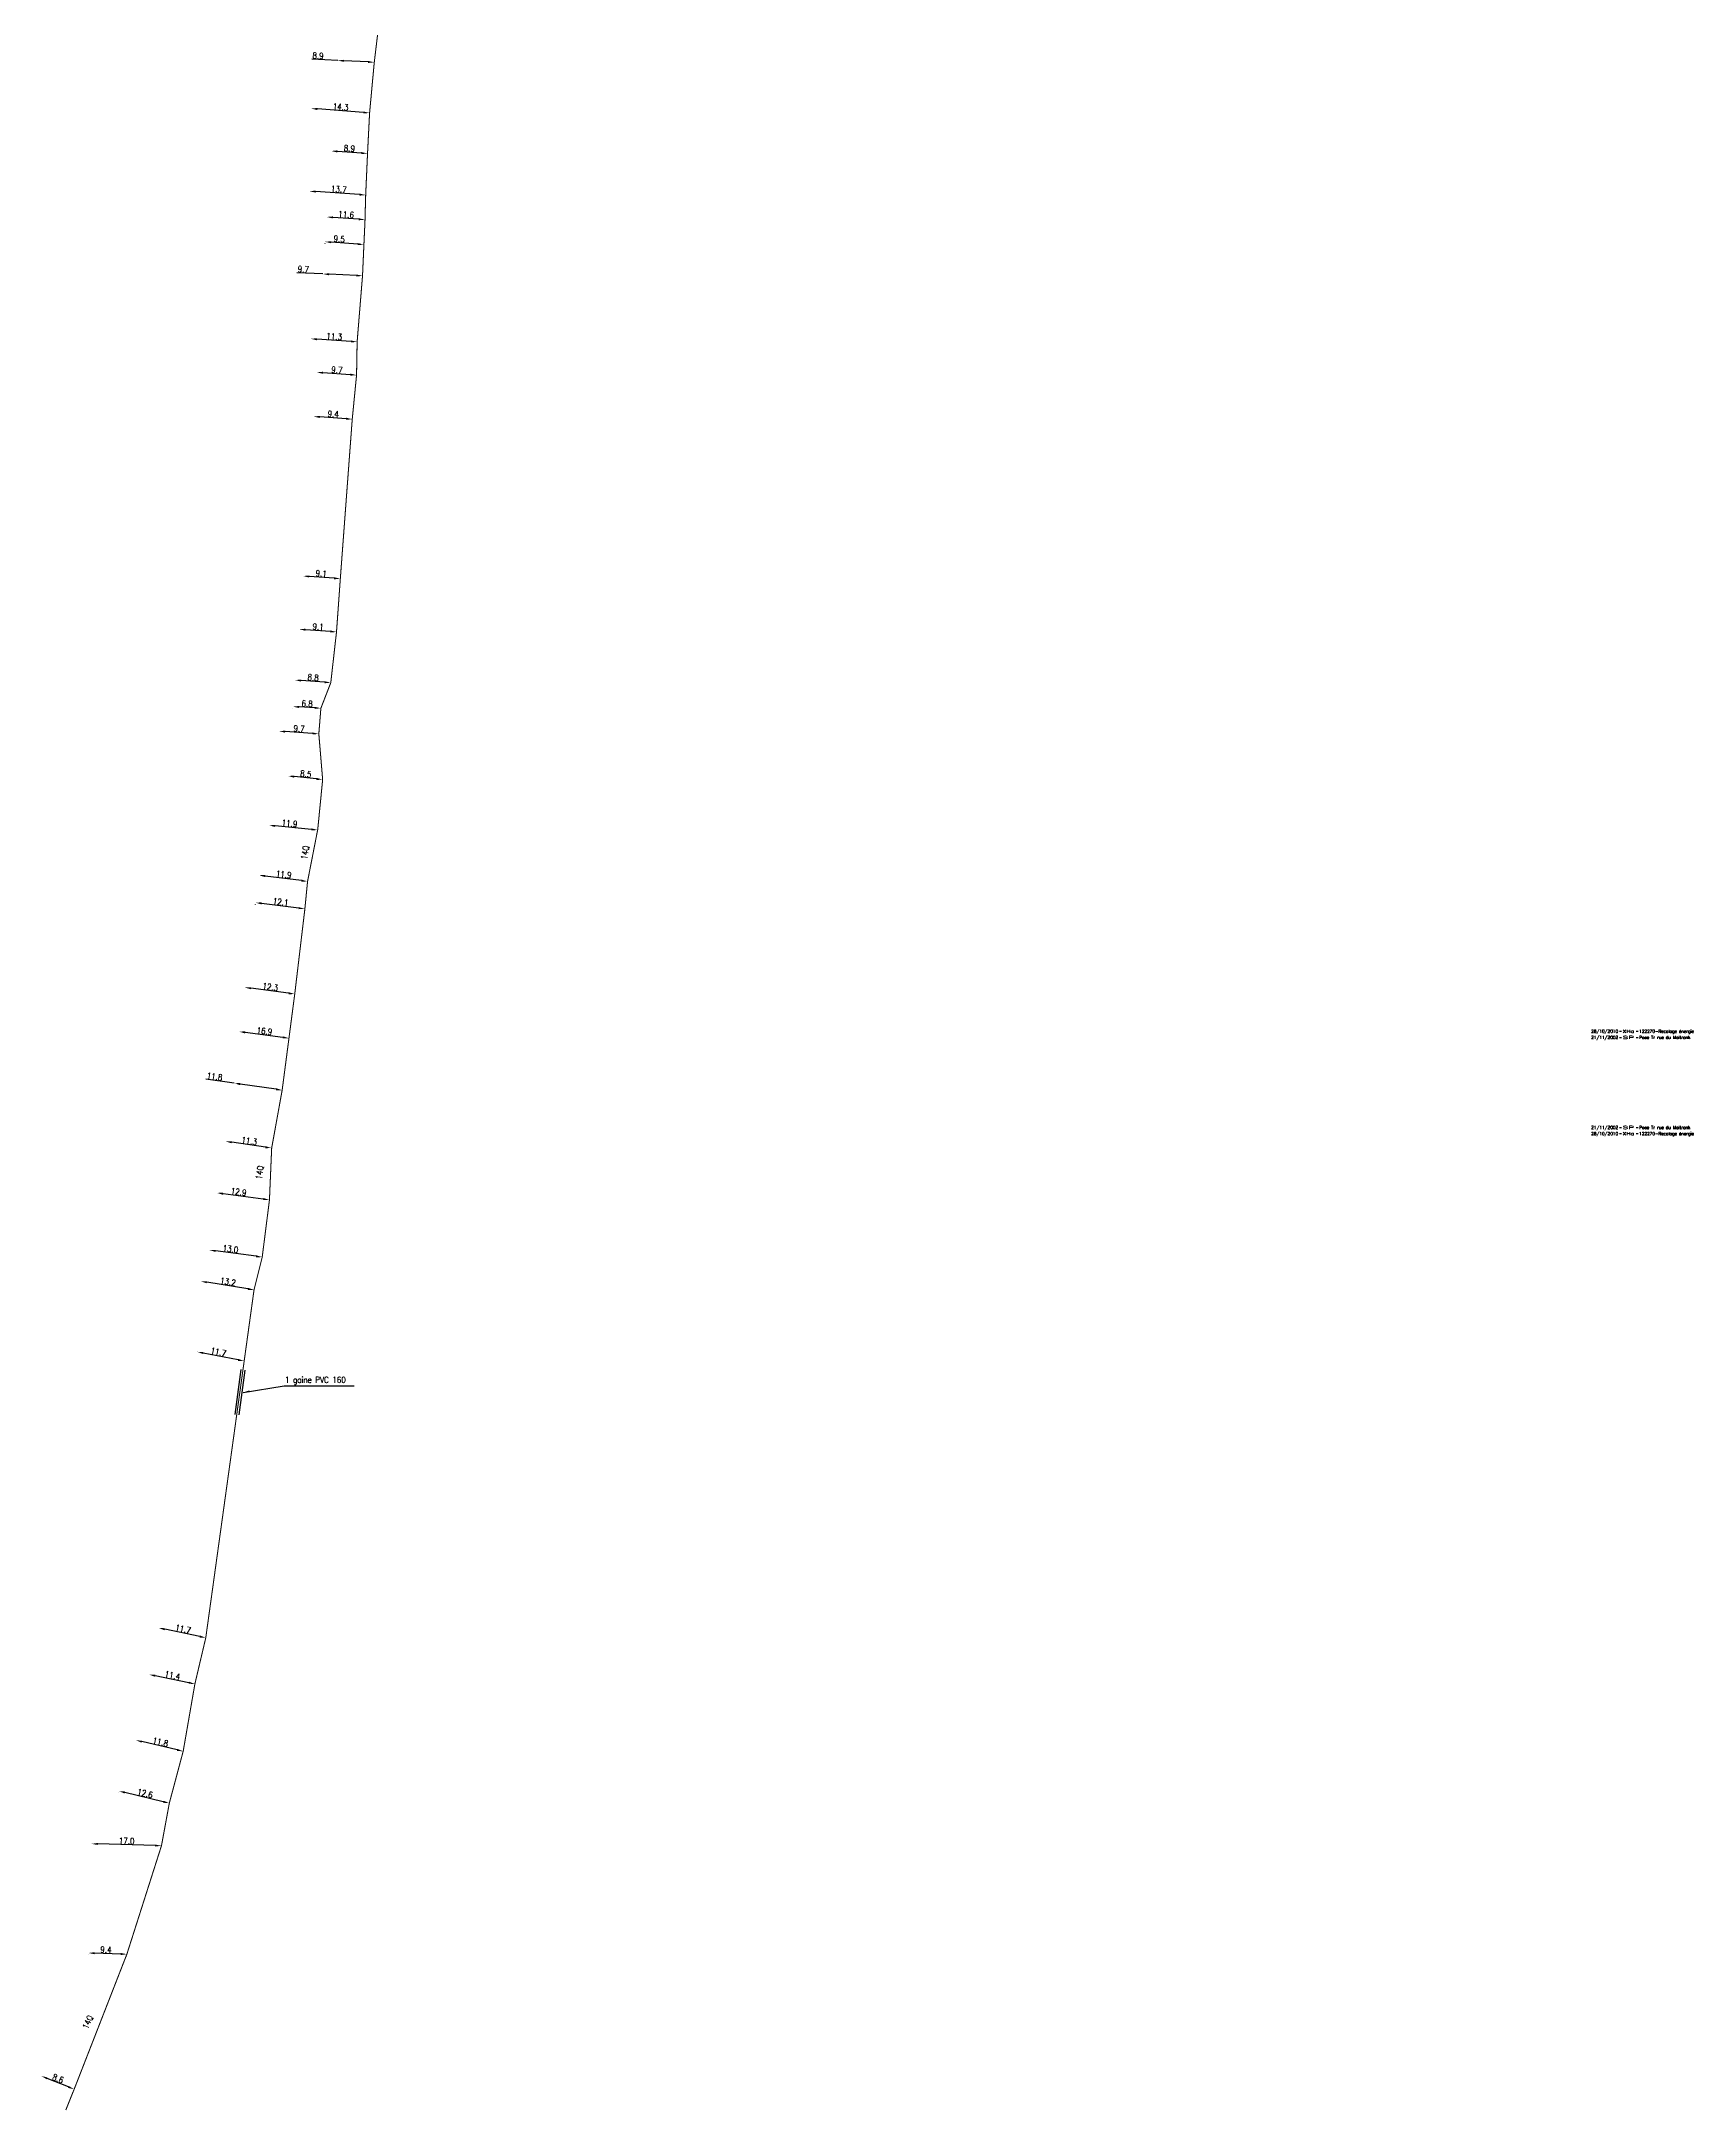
# Model space of a CAD drawing. Header units: millimetres. Extents: x 254564 to 254966, y 44000 to 45000.
# Drawn here: x 254564 to 254966, y 44000 to 44503 of the extents above; entities that cross this region are included whole.
import ezdxf
from ezdxf.enums import TextEntityAlignment as Align

# ---------------------------------------------------------------- set-up
doc = ezdxf.new("R2010")
doc.units = ezdxf.units.MM
doc.header["$MEASUREMENT"] = 0
doc.header["$PDMODE"] = 34
doc.linetypes.add('S_ST', pattern=[14, 8, -1.5, 0, -1.5, 0, -1.5, 0, -1.5])
doc.layers.get('0').update_dxf_attribs({"linetype": 'CONTINUOUS'})
doc.layers.get('DEFPOINTS').update_dxf_attribs({"linetype": 'CONTINUOUS'})
doc.layers.add('S_100', color=5, linetype='CONTINUOUS')
doc.layers.add('S_400', color=7, linetype='CONTINUOUS')
doc.layers.add('S_910', color=7, linetype='CONTINUOUS', plot=False)
doc.styles.get("Standard").update_dxf_attribs({"font": 'romans.shx', "width": 0.85})
doc.dimstyles.get("Standard").update_dxf_attribs({"dimtxt": 2, "dimasz": 2, "dimexe": 1.25, "dimexo": 0.625, "dimgap": 0.25, "dimtad": 1, "dimdec": 1, "dimzin": 0, "dimdsep": 46, "dimtxsty": 'Standard', "dimcen": -0.5, "dimclrd": 256, "dimclre": 256, "dimclrt": 256, "dimadec": 0, "dimazin": 0, "dimtfac": 1, "dimtdec": 1, "dimtmove": 0, "dimatfit": 3, "dimfxl": 1, "dimtolj": 1, "dimtzin": 0, "dimarcsym": 0})

# ---------------------------------------------------------------- blocks, each defined once
blk = doc.blocks.new('*D30')
at = {"layer": 'DEFPOINTS', "color": 0, "linetype": 'Continuous'}
for p in [(254583.03, 44077.6), (254583.03, 44077.6), (254595.29, 44074.67)]:
    blk.add_point(p, dxfattribs=at)
at = {"layer": 'S_100', "linetype": 'Continuous', "lineweight": -2}
for p, q in [((254582.93, 44077.15), (254582.93, 44077.15)), ((254593.83, 44075.02), (254584.49, 44077.25)), ((254595.18, 44074.21), (254595.18, 44074.21))]:
    blk.add_line(p, q, dxfattribs=at)
at = {"layer": 'S_100', "linetype": 'Continuous'}
for points in [[(254584.55, 44077.5), (254584.44, 44077.01), (254583.03, 44077.6)], [(254593.89, 44075.26), (254593.77, 44074.77), (254595.29, 44074.67)]]:
    blk.add_solid(points, dxfattribs=at)
at = {"layer": 'S_100', "linetype": 'Continuous', "insert": (254589.38, 44077.05), "char_height": 1.5, "attachment_point": 5, "rotation": 346.5201}
blk.add_mtext('\\A1;12.6', dxfattribs=at)
blk = doc.blocks.new('*D29')
at = {"layer": 'DEFPOINTS', "color": 0, "linetype": 'Continuous'}
for p in [(254587.17, 44089.97), (254587.17, 44089.97), (254598.66, 44087.28)]:
    blk.add_point(p, dxfattribs=at)
at = {"layer": 'S_100', "linetype": 'Continuous', "lineweight": -2}
blk.add_line((254597.2, 44087.62), (254588.63, 44089.63), dxfattribs=at)
at = {"layer": 'S_100', "linetype": 'Continuous'}
for points in [[(254588.69, 44089.87), (254588.57, 44089.38), (254587.17, 44089.97)], [(254597.26, 44087.87), (254597.14, 44087.38), (254598.66, 44087.28)]]:
    blk.add_solid(points, dxfattribs=at)
at = {"layer": 'S_100', "linetype": 'Continuous', "insert": (254593.13, 44089.54), "char_height": 1.5, "attachment_point": 5, "rotation": 346.8378}
blk.add_mtext('\\A1;11.8', dxfattribs=at)
blk = doc.blocks.new('*D28')
at = {"layer": 'DEFPOINTS', "color": 0, "linetype": 'Continuous'}
for p in [(254576.38, 44064.78), (254576.38, 44064.78), (254593.38, 44064.31)]:
    blk.add_point(p, dxfattribs=at)
at = {"layer": 'S_100', "linetype": 'Continuous', "lineweight": -2}
blk.add_line((254591.88, 44064.35), (254577.88, 44064.74), dxfattribs=at)
at = {"layer": 'S_100', "linetype": 'Continuous'}
for points in [[(254577.89, 44064.99), (254577.88, 44064.49), (254576.38, 44064.78)], [(254591.89, 44064.6), (254591.87, 44064.1), (254593.38, 44064.31)]]:
    blk.add_solid(points, dxfattribs=at)
at = {"layer": 'S_100', "linetype": 'Continuous', "insert": (254584.91, 44065.48), "char_height": 1.5, "attachment_point": 5, "rotation": 358.4065}
blk.add_mtext('\\A1;17.0', dxfattribs=at)
blk = doc.blocks.new('*D27')
at = {"layer": 'DEFPOINTS', "color": 0, "linetype": 'Continuous'}
for p in [(254590.35, 44105.96), (254590.35, 44105.96), (254601.51, 44103.66)]:
    blk.add_point(p, dxfattribs=at)
at = {"layer": 'S_100', "linetype": 'Continuous', "lineweight": -2}
blk.add_line((254600.04, 44103.96), (254591.82, 44105.66), dxfattribs=at)
at = {"layer": 'S_100', "linetype": 'Continuous'}
for points in [[(254591.87, 44105.91), (254591.77, 44105.42), (254590.35, 44105.96)], [(254600.09, 44104.21), (254599.99, 44103.72), (254601.51, 44103.66)]]:
    blk.add_solid(points, dxfattribs=at)
at = {"layer": 'S_100', "linetype": 'Continuous', "insert": (254596.07, 44105.74), "char_height": 1.5, "attachment_point": 5, "rotation": 348.3302}
blk.add_mtext('\\A1;11.4', dxfattribs=at)
blk = doc.blocks.new('*D26')
at = {"layer": 'DEFPOINTS', "color": 0, "linetype": 'Continuous'}
for p in [(254564.17, 44008.28), (254564.17, 44008.28), (254572.14, 44005.07)]:
    blk.add_point(p, dxfattribs=at)
at = {"layer": 'S_100', "linetype": 'Continuous', "lineweight": -2}
blk.add_line((254570.75, 44005.63), (254565.56, 44007.72), dxfattribs=at)
at = {"layer": 'S_100', "linetype": 'Continuous'}
for points in [[(254565.65, 44007.95), (254565.47, 44007.49), (254564.17, 44008.28)], [(254570.85, 44005.86), (254570.66, 44005.4), (254572.14, 44005.07)]]:
    blk.add_solid(points, dxfattribs=at)
at = {"layer": 'S_100', "linetype": 'Continuous', "insert": (254568.21, 44007.67), "char_height": 1.5, "attachment_point": 5, "rotation": 338.0623}
blk.add_mtext('\\A1;8.6', dxfattribs=at)
blk = doc.blocks.new('*D25')
at = {"layer": 'DEFPOINTS', "color": 0, "linetype": 'Continuous'}
for p in [(254575.62, 44038.22), (254575.62, 44038.22), (254584.96, 44037.92)]:
    blk.add_point(p, dxfattribs=at)
at = {"layer": 'S_100', "linetype": 'Continuous', "lineweight": -2}
for p, q in [((254575.6, 44037.75), (254575.6, 44037.75)), ((254583.46, 44037.97), (254577.12, 44038.17)), ((254584.95, 44037.45), (254584.95, 44037.45))]:
    blk.add_line(p, q, dxfattribs=at)
at = {"layer": 'S_100', "linetype": 'Continuous'}
for points in [[(254577.13, 44038.42), (254577.11, 44037.92), (254575.62, 44038.22)], [(254583.47, 44038.22), (254583.46, 44037.72), (254584.96, 44037.92)]]:
    blk.add_solid(points, dxfattribs=at)
at = {"layer": 'S_100', "linetype": 'Continuous', "insert": (254579.88, 44039.02), "char_height": 1.5, "attachment_point": 5, "rotation": 358.1346}
blk.add_mtext('\\A1;9.4', dxfattribs=at)
blk = doc.blocks.new('*D24')
at = {"layer": 'DEFPOINTS', "color": 0, "linetype": 'Continuous'}
for p in [(254633.58, 44460.54), (254633.58, 44460.54), (254642.9, 44459.88)]:
    blk.add_point(p, dxfattribs=at)
at = {"layer": 'S_100', "linetype": 'Continuous', "lineweight": -2}
blk.add_line((254641.4, 44459.99), (254635.08, 44460.43), dxfattribs=at)
at = {"layer": 'S_100', "linetype": 'Continuous'}
for points in [[(254635.1, 44460.68), (254635.06, 44460.18), (254633.58, 44460.54)], [(254641.42, 44460.24), (254641.38, 44459.74), (254642.9, 44459.88)]]:
    blk.add_solid(points, dxfattribs=at)
at = {"layer": 'S_100', "linetype": 'Continuous', "insert": (254638.31, 44461.15), "char_height": 1.5, "attachment_point": 5, "rotation": 355.9552}
blk.add_mtext('\\A1;11.6', dxfattribs=at)
blk = doc.blocks.new('*D23')
at = {"layer": 'DEFPOINTS', "color": 0, "linetype": 'Continuous'}
for p in [(254633.16, 44454.53), (254633.16, 44454.5), (254642.63, 44453.86)]:
    blk.add_point(p, dxfattribs=at)
at = {"layer": 'S_100', "linetype": 'Continuous', "lineweight": -2}
for p, q in [((254633.12, 44454.07), (254633.12, 44454.03)), ((254641.14, 44453.94), (254634.65, 44454.4)), ((254642.6, 44453.4), (254642.6, 44453.36))]:
    blk.add_line(p, q, dxfattribs=at)
at = {"layer": 'S_100', "linetype": 'Continuous'}
for points in [[(254634.67, 44454.64), (254634.63, 44454.15), (254633.16, 44454.5)], [(254641.15, 44454.19), (254641.12, 44453.69), (254642.63, 44453.83)]]:
    blk.add_solid(points, dxfattribs=at)
at = {"layer": 'S_100', "linetype": 'Continuous', "insert": (254636.62, 44455.2), "char_height": 1.5, "attachment_point": 5, "rotation": 355.9552}
blk.add_mtext('\\A1;9.5', dxfattribs=at)
blk = doc.blocks.new('*D22')
at = {"layer": 'DEFPOINTS', "color": 0, "linetype": 'Continuous'}
for p in [(254626.89, 44360.24), (254626.89, 44360.24), (254635.96, 44359.59)]:
    blk.add_point(p, dxfattribs=at)
at = {"layer": 'S_100', "linetype": 'Continuous', "lineweight": -2}
blk.add_line((254634.47, 44359.7), (254628.38, 44360.14), dxfattribs=at)
at = {"layer": 'S_100', "linetype": 'Continuous'}
for points in [[(254628.4, 44360.38), (254628.36, 44359.89), (254626.89, 44360.24)], [(254634.48, 44359.95), (254634.45, 44359.45), (254635.96, 44359.59)]]:
    blk.add_solid(points, dxfattribs=at)
at = {"layer": 'S_100', "linetype": 'Continuous', "insert": (254631.49, 44360.85), "char_height": 1.5, "attachment_point": 5, "rotation": 355.8873}
blk.add_mtext('\\A1;9.1', dxfattribs=at)
blk = doc.blocks.new('*D21')
at = {"layer": 'DEFPOINTS', "color": 0, "linetype": 'Continuous'}
for p in [(254625.84, 44347.88), (254625.84, 44347.88), (254634.57, 44347.25)]:
    blk.add_point(p, dxfattribs=at)
at = {"layer": 'S_100', "linetype": 'Continuous', "lineweight": -2}
blk.add_line((254633.07, 44347.35), (254627.34, 44347.77), dxfattribs=at)
at = {"layer": 'S_100', "linetype": 'Continuous'}
for points in [[(254627.36, 44348.02), (254627.32, 44347.52), (254625.84, 44347.88)], [(254633.09, 44347.6), (254633.06, 44347.11), (254634.57, 44347.25)]]:
    blk.add_solid(points, dxfattribs=at)
at = {"layer": 'S_100', "linetype": 'Continuous', "insert": (254630.28, 44348.5), "char_height": 1.5, "attachment_point": 5, "rotation": 355.8217}
blk.add_mtext('\\A1;8.8', dxfattribs=at)
blk = doc.blocks.new('*D20')
at = {"layer": 'DEFPOINTS', "color": 0, "linetype": 'Continuous'}
for p in [(254621.98, 44335.44), (254621.98, 44335.44), (254631.66, 44334.79)]:
    blk.add_point(p, dxfattribs=at)
at = {"layer": 'S_100', "linetype": 'Continuous', "lineweight": -2}
blk.add_line((254630.16, 44334.89), (254623.47, 44335.34), dxfattribs=at)
at = {"layer": 'S_100', "linetype": 'Continuous'}
for points in [[(254623.49, 44335.59), (254623.46, 44335.09), (254621.98, 44335.44)], [(254630.18, 44335.14), (254630.14, 44334.64), (254631.66, 44334.79)]]:
    blk.add_solid(points, dxfattribs=at)
at = {"layer": 'S_100', "linetype": 'Continuous', "insert": (254626.88, 44336.05), "char_height": 1.5, "attachment_point": 5, "rotation": 356.1462}
blk.add_mtext('\\A1;9.7', dxfattribs=at)
blk = doc.blocks.new('*D19')
at = {"layer": 'DEFPOINTS', "color": 0, "linetype": 'Continuous'}
for p in [(254625.37, 44341.42), (254625.38, 44341.46), (254632.16, 44341.07)]:
    blk.add_point(p, dxfattribs=at)
at = {"layer": 'S_100', "linetype": 'Continuous', "lineweight": -2}
for p, q in [((254625.35, 44341), (254625.35, 44340.95)), ((254630.66, 44341.12), (254626.87, 44341.34)), ((254632.14, 44340.6), (254632.13, 44340.56))]:
    blk.add_line(p, q, dxfattribs=at)
at = {"layer": 'S_100', "linetype": 'Continuous'}
for points in [[(254626.88, 44341.58), (254626.86, 44341.09), (254625.37, 44341.42)], [(254630.68, 44341.37), (254630.65, 44340.87), (254632.16, 44341.03)]]:
    blk.add_solid(points, dxfattribs=at)
at = {"layer": 'S_100', "linetype": 'Continuous', "insert": (254628.82, 44342.16), "char_height": 1.5, "attachment_point": 5, "rotation": 356.697}
blk.add_mtext('\\A1;6.8', dxfattribs=at)
blk = doc.blocks.new('*D18')
at = {"layer": 'DEFPOINTS', "color": 0, "linetype": 'Continuous'}
for p in [(254616.26, 44293.74), (254616.27, 44293.8), (254628.27, 44292.28)]:
    blk.add_point(p, dxfattribs=at)
at = {"layer": 'S_100', "linetype": 'Continuous', "lineweight": -2}
for p, q in [((254616.21, 44293.34), (254616.2, 44293.27)), ((254626.78, 44292.4), (254617.75, 44293.55)), ((254628.21, 44291.81), (254628.21, 44291.75))]:
    blk.add_line(p, q, dxfattribs=at)
at = {"layer": 'S_100', "linetype": 'Continuous'}
for points in [[(254617.78, 44293.8), (254617.72, 44293.3), (254616.26, 44293.74)], [(254626.81, 44292.65), (254626.75, 44292.15), (254628.27, 44292.21)]]:
    blk.add_solid(points, dxfattribs=at)
at = {"layer": 'S_100', "linetype": 'Continuous', "insert": (254622.38, 44293.9), "char_height": 1.5, "attachment_point": 5, "rotation": 352.7497}
blk.add_mtext('\\A1;12.1', dxfattribs=at)
blk = doc.blocks.new('*D17')
at = {"layer": 'DEFPOINTS', "color": 0, "linetype": 'Continuous'}
for p in [(254612.25, 44262.36), (254612.25, 44262.36), (254624.4, 44260.76)]:
    blk.add_point(p, dxfattribs=at)
at = {"layer": 'S_100', "linetype": 'Continuous', "lineweight": -2}
blk.add_line((254622.91, 44260.96), (254613.73, 44262.17), dxfattribs=at)
at = {"layer": 'S_100', "linetype": 'Continuous'}
for points in [[(254613.77, 44262.42), (254613.7, 44261.92), (254612.25, 44262.36)], [(254622.94, 44261.21), (254622.88, 44260.71), (254624.4, 44260.76)]]:
    blk.add_solid(points, dxfattribs=at)
at = {"layer": 'S_100', "linetype": 'Continuous', "insert": (254618.44, 44262.49), "char_height": 1.5, "attachment_point": 5, "rotation": 352.497}
blk.add_mtext('\\A1;16.9', dxfattribs=at)
blk = doc.blocks.new('*D16')
at = {"layer": 'DEFPOINTS', "color": 0, "linetype": 'Continuous'}
for p in [(254602.92, 44201.63), (254602.92, 44201.63), (254615.9, 44199.54)]:
    blk.add_point(p, dxfattribs=at)
at = {"layer": 'S_100', "linetype": 'Continuous', "lineweight": -2}
blk.add_line((254614.42, 44199.78), (254604.4, 44201.4), dxfattribs=at)
at = {"layer": 'S_100', "linetype": 'Continuous'}
for points in [[(254604.44, 44201.64), (254604.36, 44201.15), (254602.92, 44201.63)], [(254614.46, 44200.03), (254614.38, 44199.54), (254615.9, 44199.54)]]:
    blk.add_solid(points, dxfattribs=at)
at = {"layer": 'S_100', "linetype": 'Continuous', "insert": (254609.56, 44201.51), "char_height": 1.5, "attachment_point": 5, "rotation": 350.8559}
blk.add_mtext('\\A1;13.2', dxfattribs=at)
blk = doc.blocks.new('*D15')
at = {"layer": 'DEFPOINTS', "color": 0, "linetype": 'Continuous'}
for p in [(254592.7, 44117.29), (254592.7, 44117.29), (254604.16, 44114.91)]:
    blk.add_point(p, dxfattribs=at)
at = {"layer": 'S_100', "linetype": 'Continuous', "lineweight": -2}
blk.add_line((254602.69, 44115.21), (254594.17, 44116.98), dxfattribs=at)
at = {"layer": 'S_100', "linetype": 'Continuous'}
for points in [[(254594.22, 44117.23), (254594.12, 44116.74), (254592.7, 44117.29)], [(254602.74, 44115.46), (254602.64, 44114.97), (254604.16, 44114.91)]]:
    blk.add_solid(points, dxfattribs=at)
at = {"layer": 'S_100', "linetype": 'Continuous', "insert": (254598.62, 44117.02), "char_height": 1.5, "attachment_point": 5, "rotation": 348.2416}
blk.add_mtext('\\A1;11.7', dxfattribs=at)
blk = doc.blocks.new('*D14')
at = {"layer": 'DEFPOINTS', "color": 0, "linetype": 'Continuous'}
for p in [(254609.01, 44235.65), (254609.01, 44235.65), (254620.19, 44234.03)]:
    blk.add_point(p, dxfattribs=at)
at = {"layer": 'S_100', "linetype": 'Continuous', "lineweight": -2}
blk.add_line((254618.71, 44234.25), (254610.49, 44235.44), dxfattribs=at)
at = {"layer": 'S_100', "linetype": 'Continuous'}
for points in [[(254610.53, 44235.68), (254610.46, 44235.19), (254609.01, 44235.65)], [(254618.74, 44234.49), (254618.67, 44234), (254620.19, 44234.03)]]:
    blk.add_solid(points, dxfattribs=at)
at = {"layer": 'S_100', "linetype": 'Continuous', "insert": (254614.73, 44235.77), "char_height": 1.5, "attachment_point": 5, "rotation": 351.7518}
blk.add_mtext('\\A1;11.3', dxfattribs=at)
blk = doc.blocks.new('*D13')
at = {"layer": 'DEFPOINTS', "color": 0, "linetype": 'Continuous'}
for p in [(254611.06, 44249.81), (254611.06, 44249.81), (254622.74, 44248.11)]:
    blk.add_point(p, dxfattribs=at)
at = {"layer": 'S_100', "linetype": 'Continuous', "lineweight": -2}
for p, q in [((254611.06, 44249.81), (254604.15, 44250.81)), ((254621.25, 44248.33), (254612.54, 44249.59))]:
    blk.add_line(p, q, dxfattribs=at)
at = {"layer": 'S_100', "linetype": 'Continuous'}
for points in [[(254612.58, 44249.84), (254612.51, 44249.34), (254611.06, 44249.81)], [(254621.29, 44248.58), (254621.22, 44248.08), (254622.74, 44248.11)]]:
    blk.add_solid(points, dxfattribs=at)
at = {"layer": 'S_100', "linetype": 'Continuous', "insert": (254606.3, 44251.44), "char_height": 1.5, "attachment_point": 5, "rotation": 351.7519}
blk.add_mtext('\\A1;11.8', dxfattribs=at)
blk = doc.blocks.new('*D12')
at = {"layer": 'DEFPOINTS', "color": 0, "linetype": 'Continuous'}
for p in [(254613.66, 44273.1), (254613.66, 44273.1), (254625.8, 44271.5)]:
    blk.add_point(p, dxfattribs=at)
at = {"layer": 'S_100', "linetype": 'Continuous', "lineweight": -2}
blk.add_line((254624.32, 44271.7), (254615.15, 44272.91), dxfattribs=at)
at = {"layer": 'S_100', "linetype": 'Continuous'}
for points in [[(254615.18, 44273.15), (254615.11, 44272.66), (254613.66, 44273.1)], [(254624.35, 44271.95), (254624.29, 44271.45), (254625.8, 44271.5)]]:
    blk.add_solid(points, dxfattribs=at)
at = {"layer": 'S_100', "linetype": 'Continuous', "insert": (254619.85, 44273.23), "char_height": 1.5, "attachment_point": 5, "rotation": 352.497}
blk.add_mtext('\\A1;12.3', dxfattribs=at)
blk = doc.blocks.new('*D11')
at = {"layer": 'DEFPOINTS', "color": 0, "linetype": 'Continuous'}
for p in [(254617.11, 44300.41), (254617.11, 44300.41), (254628.92, 44298.9)]:
    blk.add_point(p, dxfattribs=at)
at = {"layer": 'S_100', "linetype": 'Continuous', "lineweight": -2}
blk.add_line((254627.43, 44299.09), (254618.6, 44300.22), dxfattribs=at)
at = {"layer": 'S_100', "linetype": 'Continuous'}
for points in [[(254618.63, 44300.47), (254618.57, 44299.97), (254617.11, 44300.41)], [(254627.46, 44299.34), (254627.4, 44298.85), (254628.92, 44298.9)]]:
    blk.add_solid(points, dxfattribs=at)
at = {"layer": 'S_100', "linetype": 'Continuous', "insert": (254623.13, 44300.59), "char_height": 1.5, "attachment_point": 5, "rotation": 352.7498}
blk.add_mtext('\\A1;11.9', dxfattribs=at)
blk = doc.blocks.new('*D10')
at = {"layer": 'DEFPOINTS', "color": 0, "linetype": 'Continuous'}
for p in [(254624.19, 44324.55), (254624.19, 44324.55), (254632.59, 44323.67)]:
    blk.add_point(p, dxfattribs=at)
at = {"layer": 'S_100', "linetype": 'Continuous', "lineweight": -2}
blk.add_line((254631.1, 44323.83), (254625.68, 44324.39), dxfattribs=at)
at = {"layer": 'S_100', "linetype": 'Continuous'}
for points in [[(254625.7, 44324.64), (254625.65, 44324.14), (254624.19, 44324.55)], [(254631.13, 44324.08), (254631.07, 44323.58), (254632.59, 44323.67)]]:
    blk.add_solid(points, dxfattribs=at)
at = {"layer": 'S_100', "linetype": 'Continuous', "insert": (254628.49, 44325.04), "char_height": 1.5, "attachment_point": 5, "rotation": 354.0649}
blk.add_mtext('\\A1;8.5', dxfattribs=at)
blk = doc.blocks.new('*D9')
at = {"layer": 'DEFPOINTS', "color": 0, "linetype": 'Continuous'}
for p in [(254619.54, 44312.54), (254619.54, 44312.54), (254631.38, 44311.41)]:
    blk.add_point(p, dxfattribs=at)
at = {"layer": 'S_100', "linetype": 'Continuous', "lineweight": -2}
blk.add_line((254629.89, 44311.55), (254621.03, 44312.4), dxfattribs=at)
at = {"layer": 'S_100', "linetype": 'Continuous'}
for points in [[(254621.05, 44312.65), (254621, 44312.15), (254619.54, 44312.54)], [(254629.91, 44311.8), (254629.86, 44311.3), (254631.38, 44311.41)]]:
    blk.add_solid(points, dxfattribs=at)
at = {"layer": 'S_100', "linetype": 'Continuous', "insert": (254624.54, 44313.01), "char_height": 1.5, "attachment_point": 5, "rotation": 354.5398}
blk.add_mtext('\\A1;11.9', dxfattribs=at)
blk = doc.blocks.new('*D8')
at = {"layer": 'DEFPOINTS', "color": 0, "linetype": 'Continuous'}
for p in [(254627.82, 44373.19), (254627.82, 44373.19), (254636.89, 44372.54)]:
    blk.add_point(p, dxfattribs=at)
at = {"layer": 'S_100', "linetype": 'Continuous', "lineweight": -2}
blk.add_line((254635.4, 44372.65), (254629.31, 44373.09), dxfattribs=at)
at = {"layer": 'S_100', "linetype": 'Continuous'}
for points in [[(254629.33, 44373.33), (254629.29, 44372.84), (254627.82, 44373.19)], [(254635.41, 44372.9), (254635.38, 44372.4), (254636.89, 44372.54)]]:
    blk.add_solid(points, dxfattribs=at)
at = {"layer": 'S_100', "linetype": 'Continuous', "insert": (254632.25, 44373.81), "char_height": 1.5, "attachment_point": 5, "rotation": 355.8873}
blk.add_mtext('\\A1;9.1', dxfattribs=at)
blk = doc.blocks.new('*D7')
at = {"layer": 'DEFPOINTS', "color": 0, "linetype": 'Continuous'}
for p in [(254630.41, 44412), (254630.41, 44412), (254639.79, 44411.34)]:
    blk.add_point(p, dxfattribs=at)
at = {"layer": 'S_100', "linetype": 'Continuous', "lineweight": -2}
blk.add_line((254638.29, 44411.45), (254631.91, 44411.89), dxfattribs=at)
at = {"layer": 'S_100', "linetype": 'Continuous'}
for points in [[(254631.93, 44412.14), (254631.89, 44411.64), (254630.41, 44412)], [(254638.31, 44411.7), (254638.28, 44411.2), (254639.79, 44411.34)]]:
    blk.add_solid(points, dxfattribs=at)
at = {"layer": 'S_100', "linetype": 'Continuous', "insert": (254635.17, 44412.61), "char_height": 1.5, "attachment_point": 5, "rotation": 356.0271}
blk.add_mtext('\\A1;9.4', dxfattribs=at)
blk = doc.blocks.new('*D6')
at = {"layer": 'DEFPOINTS', "color": 0, "linetype": 'Continuous'}
for p in [(254631.16, 44422.75), (254631.16, 44422.75), (254640.84, 44422.07)]:
    blk.add_point(p, dxfattribs=at)
at = {"layer": 'S_100', "linetype": 'Continuous', "lineweight": -2}
blk.add_line((254639.34, 44422.18), (254632.66, 44422.64), dxfattribs=at)
at = {"layer": 'S_100', "linetype": 'Continuous'}
for points in [[(254632.67, 44422.89), (254632.64, 44422.39), (254631.16, 44422.75)], [(254639.36, 44422.43), (254639.32, 44421.93), (254640.84, 44422.07)]]:
    blk.add_solid(points, dxfattribs=at)
at = {"layer": 'S_100', "linetype": 'Continuous', "insert": (254636.06, 44423.35), "char_height": 1.5, "attachment_point": 5, "rotation": 356.0273}
blk.add_mtext('\\A1;9.7', dxfattribs=at)
blk = doc.blocks.new('*D5')
at = {"layer": 'DEFPOINTS', "color": 0, "linetype": 'Continuous'}
for p in [(254629.71, 44430.9), (254629.71, 44430.9), (254640.98, 44430.16)]:
    blk.add_point(p, dxfattribs=at)
at = {"layer": 'S_100', "linetype": 'Continuous', "lineweight": -2}
blk.add_line((254639.49, 44430.26), (254631.2, 44430.8), dxfattribs=at)
at = {"layer": 'S_100', "linetype": 'Continuous'}
for points in [[(254631.22, 44431.05), (254631.19, 44430.55), (254629.71, 44430.9)], [(254639.5, 44430.51), (254639.47, 44430.01), (254640.98, 44430.16)]]:
    blk.add_solid(points, dxfattribs=at)
at = {"layer": 'S_100', "linetype": 'Continuous', "insert": (254635.41, 44431.46), "char_height": 1.5, "attachment_point": 5, "rotation": 356.2579}
blk.add_mtext('\\A1;11.3', dxfattribs=at)
blk = doc.blocks.new('*D4')
at = {"layer": 'DEFPOINTS', "color": 0, "linetype": 'Continuous'}
for p in [(254632.65, 44446.67), (254632.65, 44446.67), (254642.29, 44446.23)]:
    blk.add_point(p, dxfattribs=at)
at = {"layer": 'S_100', "linetype": 'Continuous', "lineweight": -2}
for p, q in [((254632.65, 44446.67), (254626.34, 44446.96)), ((254640.79, 44446.3), (254634.15, 44446.6))]:
    blk.add_line(p, q, dxfattribs=at)
at = {"layer": 'S_100', "linetype": 'Continuous'}
for points in [[(254634.16, 44446.85), (254634.14, 44446.35), (254632.65, 44446.67)], [(254640.81, 44446.55), (254640.78, 44446.05), (254642.29, 44446.23)]]:
    blk.add_solid(points, dxfattribs=at)
at = {"layer": 'S_100', "linetype": 'Continuous', "insert": (254627.9, 44447.83), "char_height": 1.5, "attachment_point": 5, "rotation": 357.3791}
blk.add_mtext('\\A1;9.7', dxfattribs=at)
blk = doc.blocks.new('*D3')
at = {"layer": 'DEFPOINTS', "color": 0, "linetype": 'Continuous'}
for p in [(254629.39, 44466.81), (254629.39, 44466.81), (254643.06, 44465.88)]:
    blk.add_point(p, dxfattribs=at)
at = {"layer": 'S_100', "linetype": 'Continuous', "lineweight": -2}
blk.add_line((254641.56, 44465.98), (254630.89, 44466.71), dxfattribs=at)
at = {"layer": 'S_100', "linetype": 'Continuous'}
for points in [[(254630.9, 44466.96), (254630.87, 44466.46), (254629.39, 44466.81)], [(254641.58, 44466.23), (254641.55, 44465.73), (254643.06, 44465.88)]]:
    blk.add_solid(points, dxfattribs=at)
at = {"layer": 'S_100', "linetype": 'Continuous', "insert": (254636.51, 44467.27), "char_height": 1.5, "attachment_point": 5, "rotation": 356.1036}
blk.add_mtext('\\A1;13.7', dxfattribs=at)
blk = doc.blocks.new('*D44')
at = {"layer": 'DEFPOINTS', "color": 0, "linetype": 'Continuous'}
for p in [(254634.68, 44476.59), (254634.68, 44476.59), (254643.51, 44475.99)]:
    blk.add_point(p, dxfattribs=at)
at = {"layer": 'S_100', "linetype": 'Continuous', "lineweight": -2}
blk.add_line((254642.01, 44476.09), (254636.18, 44476.49), dxfattribs=at)
at = {"layer": 'S_100', "linetype": 'Continuous'}
for points in [[(254636.19, 44476.74), (254636.16, 44476.24), (254634.68, 44476.59)], [(254642.03, 44476.34), (254641.99, 44475.84), (254643.51, 44475.99)]]:
    blk.add_solid(points, dxfattribs=at)
at = {"layer": 'S_100', "linetype": 'Continuous', "insert": (254639.1, 44477.23), "char_height": 1.5, "attachment_point": 5, "rotation": 356.0993}
blk.add_mtext('\\A1;8.9', dxfattribs=at)
blk = doc.blocks.new('*D43')
at = {"layer": 'DEFPOINTS', "color": 0, "linetype": 'Continuous'}
for p in [(254629.8, 44486.92), (254629.8, 44486.92), (254644.01, 44485.85)]:
    blk.add_point(p, dxfattribs=at)
at = {"layer": 'S_100', "linetype": 'Continuous', "lineweight": -2}
blk.add_line((254642.52, 44485.96), (254631.3, 44486.81), dxfattribs=at)
at = {"layer": 'S_100', "linetype": 'Continuous'}
for points in [[(254631.32, 44487.06), (254631.28, 44486.56), (254629.8, 44486.92)], [(254642.54, 44486.21), (254642.5, 44485.72), (254644.01, 44485.85)]]:
    blk.add_solid(points, dxfattribs=at)
at = {"layer": 'S_100', "linetype": 'Continuous', "insert": (254636.96, 44487.32), "char_height": 1.5, "attachment_point": 5, "rotation": 355.6894}
blk.add_mtext('\\A1;14.3', dxfattribs=at)
blk = doc.blocks.new('*D42')
at = {"layer": 'DEFPOINTS', "color": 0, "linetype": 'Continuous'}
for p in [(254636.26, 44498.6), (254636.26, 44498.6), (254645.15, 44498.18)]:
    blk.add_point(p, dxfattribs=at)
at = {"layer": 'S_100', "linetype": 'Continuous', "lineweight": -2}
for p, q in [((254636.26, 44498.6), (254629.93, 44498.9)), ((254643.65, 44498.25), (254637.76, 44498.53))]:
    blk.add_line(p, q, dxfattribs=at)
at = {"layer": 'S_100', "linetype": 'Continuous'}
for points in [[(254637.77, 44498.78), (254637.74, 44498.28), (254636.26, 44498.6)], [(254643.66, 44498.5), (254643.64, 44498), (254645.15, 44498.18)]]:
    blk.add_solid(points, dxfattribs=at)
at = {"layer": 'S_100', "linetype": 'Continuous', "insert": (254631.47, 44499.77), "char_height": 1.5, "attachment_point": 5, "rotation": 357.3068}
blk.add_mtext('\\A1;8.9', dxfattribs=at)
blk = doc.blocks.new('*D2')
at = {"layer": 'DEFPOINTS', "color": 0, "linetype": 'Continuous'}
for p in [(254602.07, 44184.47), (254602.07, 44184.47), (254613.5, 44182.22)]:
    blk.add_point(p, dxfattribs=at)
at = {"layer": 'S_100', "linetype": 'Continuous', "lineweight": -2}
blk.add_line((254612.02, 44182.51), (254603.54, 44184.18), dxfattribs=at)
at = {"layer": 'S_100', "linetype": 'Continuous'}
for points in [[(254603.59, 44184.42), (254603.49, 44183.93), (254602.07, 44184.47)], [(254612.07, 44182.76), (254611.98, 44182.27), (254613.5, 44182.22)]]:
    blk.add_solid(points, dxfattribs=at)
at = {"layer": 'S_100', "linetype": 'Continuous', "insert": (254607.23, 44184.41), "char_height": 1.5, "attachment_point": 5, "rotation": 348.8895}
blk.add_mtext('\\A1;11.7', dxfattribs=at)
blk = doc.blocks.new('*D1')
at = {"layer": 'DEFPOINTS', "color": 0, "linetype": 'Continuous'}
for p in [(254605, 44209.23), (254605, 44209.23), (254617.89, 44207.51)]:
    blk.add_point(p, dxfattribs=at)
at = {"layer": 'S_100', "linetype": 'Continuous', "lineweight": -2}
blk.add_line((254616.4, 44207.7), (254606.49, 44209.03), dxfattribs=at)
at = {"layer": 'S_100', "linetype": 'Continuous'}
for points in [[(254606.52, 44209.27), (254606.46, 44208.78), (254605, 44209.23)], [(254616.44, 44207.95), (254616.37, 44207.46), (254617.89, 44207.51)]]:
    blk.add_solid(points, dxfattribs=at)
at = {"layer": 'S_100', "linetype": 'Continuous', "insert": (254610.17, 44209.48), "char_height": 1.5, "attachment_point": 5, "rotation": 352.3958}
blk.add_mtext('\\A1;13.0', dxfattribs=at)
blk = doc.blocks.new('*D0')
at = {"layer": 'DEFPOINTS', "color": 0, "linetype": 'Continuous'}
for p in [(254606.86, 44223.13), (254606.86, 44223.13), (254619.65, 44221.42)]:
    blk.add_point(p, dxfattribs=at)
at = {"layer": 'S_100', "linetype": 'Continuous', "lineweight": -2}
blk.add_line((254618.16, 44221.62), (254608.35, 44222.93), dxfattribs=at)
at = {"layer": 'S_100', "linetype": 'Continuous'}
for points in [[(254608.38, 44223.18), (254608.31, 44222.68), (254606.86, 44223.13)], [(254618.19, 44221.87), (254618.13, 44221.37), (254619.65, 44221.42)]]:
    blk.add_solid(points, dxfattribs=at)
at = {"layer": 'S_100', "linetype": 'Continuous', "insert": (254612.16, 44223.37), "char_height": 1.5, "attachment_point": 5, "rotation": 352.3958}
blk.add_mtext('\\A1;12.9', dxfattribs=at)
blk = doc.blocks.new('GIS_MODF')
at = {"color": 0, "linetype": 'Continuous', "flags": 128}
for points in [[(-2.26, -0.01), (-1.76, -0.01)], [(1.76, -0.01), (2.26, -0.01)]]:
    blk.add_lwpolyline(points, dxfattribs=at)
at = {"color": 0, "linetype": 'Continuous'}
blk.add_attdef('DATE', text='', height=0.75, dxfattribs=at).set_placement((-2.58, -0.39), align=Align.RIGHT)
at = {"color": 0, "linetype": 'Continuous', "width": 3.590909}
blk.add_attdef('USER', text='', height=0.75, dxfattribs=at).set_placement((-1.52, -0.39), (1.31, -0.39), align=Align.FIT)
at = {"color": 0, "linetype": 'Continuous'}
blk.add_attdef('DESC', (2.53, -0.39), '', height=0.75, dxfattribs=at)

msp = doc.modelspace()

# ---------------------------------------------------------------- linework, layer by layer
at = {"layer": 'S_100', "linetype": 'S_ST', "const_width": 0.25, "flags": 128}
msp.add_lwpolyline([(254698.07, 45000), (254693.04, 44955.46), (254689.97, 44942.64), (254684.74, 44910.09), (254681.47, 44892.29), (254679.98, 44867.23), (254677.66, 44842.53), (254676.19, 44820.06), (254675.82, 44809.43), (254672.74, 44751.45), (254671.95, 44737.25), (254670.14, 44715.52), (254668.79, 44695.85), (254667.75, 44689.65), (254664.82, 44672.29), (254662.17, 44655.53), (254659.06, 44632.94), (254655.08, 44611.41), (254650.8, 44582.86), (254650.94, 44567.66), (254649.9, 44550.18), (254646.9, 44520.54), (254646.07, 44505.84), (254645.15, 44498.18), (254644.01, 44485.85), (254643.51, 44475.99), (254643.06, 44465.88), (254642.88, 44459.3), (254642.63, 44453.83), (254642.29, 44446.23), (254640.98, 44430.16), (254640.84, 44422.07), (254639.79, 44411.34), (254636.89, 44372.54), (254635.96, 44359.59), (254634.57, 44347.25), (254632.16, 44341.03), (254631.66, 44334.79), (254632.59, 44323.67), (254631.4, 44311.56), (254628.92, 44298.9), (254628.26, 44292.15), (254625.8, 44271.5), (254622.74, 44248.11), (254620.19, 44234.03), (254619.65, 44221.42), (254617.89, 44207.51), (254615.9, 44199.54), (254613.5, 44182.22), (254604.16, 44114.91), (254601.51, 44103.66), (254598.66, 44087.28), (254595.29, 44074.67), (254593.38, 44064.31), (254584.96, 44037.92), (254572.14, 44005.07), (254570.1, 44000)], dxfattribs=at)
at = {"layer": 'S_400'}
for p, q in [((254612.71, 44180.17), (254611.19, 44169.25)), ((254613.7, 44180.03), (254612.18, 44169.12))]:
    msp.add_line(p, q, dxfattribs=at)

# ---------------------------------------------------------------- block references
at = {"layer": 'S_910'}
ref = msp.add_blockref('GIS_MODF', (254950.34, 44262.45), dxfattribs=at)
ref.add_attrib('DATE', '28/10/2010', dxfattribs={"layer": '0', "color": 0, "linetype": 'Continuous', "height": 0.75}).set_placement((254947.75, 44262.07), align=Align.RIGHT)
ref.add_attrib('USER', 'XHo', dxfattribs={"layer": '0', "color": 0, "linetype": 'Continuous', "height": 0.75, "width": 1.362069}).set_placement((254948.82, 44262.07), (254951.64, 44262.07), align=Align.FIT)
ref.add_attrib('DESC', '122270-Recalage énergie', (254952.86, 44262.07), dxfattribs={"layer": '0', "color": 0, "linetype": 'Continuous', "height": 0.75})
ref = msp.add_blockref('GIS_MODF', (254950.34, 44260.95), dxfattribs=at)
ref.add_attrib('DATE', '21/11/2002', dxfattribs={"layer": '0', "color": 0, "linetype": 'Continuous', "height": 0.75}).set_placement((254947.75, 44260.57), align=Align.RIGHT)
ref.add_attrib('USER', 'SP', dxfattribs={"layer": '0', "color": 0, "linetype": 'Continuous', "height": 0.75, "width": 2.078947}).set_placement((254948.82, 44260.57), (254951.64, 44260.57), align=Align.FIT)
ref.add_attrib('DESC', 'Pose Tr rue du Maitrank', (254952.86, 44260.57), dxfattribs={"layer": '0', "color": 0, "linetype": 'Continuous', "height": 0.75})
ref = msp.add_blockref('GIS_MODF', (254950.34, 44239.06), dxfattribs=at)
ref.add_attrib('DATE', '21/11/2002', dxfattribs={"layer": '0', "color": 0, "linetype": 'Continuous', "height": 0.75}).set_placement((254947.75, 44238.67), align=Align.RIGHT)
ref.add_attrib('USER', 'SP', dxfattribs={"layer": '0', "color": 0, "linetype": 'Continuous', "height": 0.75, "width": 2.078947}).set_placement((254948.82, 44238.67), (254951.64, 44238.67), align=Align.FIT)
ref.add_attrib('DESC', 'Pose Tr rue du Maitrank', (254952.86, 44238.67), dxfattribs={"layer": '0', "color": 0, "linetype": 'Continuous', "height": 0.75})
ref = msp.add_blockref('GIS_MODF', (254950.34, 44237.56), dxfattribs=at)
ref.add_attrib('DATE', '28/10/2010', dxfattribs={"layer": '0', "color": 0, "linetype": 'Continuous', "height": 0.75}).set_placement((254947.75, 44237.17), align=Align.RIGHT)
ref.add_attrib('USER', 'XHo', dxfattribs={"layer": '0', "color": 0, "linetype": 'Continuous', "height": 0.75, "width": 1.362069}).set_placement((254948.82, 44237.17), (254951.64, 44237.17), align=Align.FIT)
ref.add_attrib('DESC', '122270-Recalage énergie', (254952.86, 44237.17), dxfattribs={"layer": '0', "color": 0, "linetype": 'Continuous', "height": 0.75})

# ---------------------------------------------------------------- texts
at = {"layer": 'S_100', "linetype": 'S_ST', "width": 0.85}
for rotation, p in [(80.0879, (254628.39, 44305.89)), (81.565, (254617.34, 44228.07)), (65.4166, (254575.53, 44021.38))]:
    msp.add_text('14Q', height=1.5, rotation=rotation, dxfattribs=at).set_placement(p, align=Align.MIDDLE)
at = {"layer": 'S_400', "insert": (254623.42, 44177.41), "char_height": 1.5, "attachment_point": 4}
msp.add_mtext('1 gaine PVC 160', dxfattribs=at)

# ---------------------------------------------------------------- dimensions: what is measured, and where the dimension line sits
at = {"layer": 'S_100', "linetype": 'Continuous'}
for base, p1, p2, angle, picture, middle in [((254636.26, 44498.6), (254645.15, 44498.18), (254636.26, 44498.6), 177.3068, '*D42', (254631.42, 44498.83)), ((254629.8, 44486.92), (254644.01, 44485.85), (254629.8, 44486.92), 175.6894, '*D43', (254636.89, 44486.39)), ((254634.68, 44476.59), (254643.51, 44475.99), (254634.68, 44476.59), 176.0993, '*D44', (254639.04, 44476.29)), ((254629.39, 44466.81), (254643.06, 44465.88), (254629.39, 44466.81), 176.1036, '*D3', (254636.44, 44466.33)), ((254633.16, 44454.5), (254642.63, 44453.86), (254633.16, 44454.53), 175.9552, '*D23', (254636.55, 44454.26)), ((254632.65, 44446.67), (254642.29, 44446.23), (254632.65, 44446.67), 177.3791, '*D4', (254627.86, 44446.89)), ((254627.82, 44373.19), (254636.89, 44372.54), (254627.82, 44373.19), 175.8873, '*D8', (254632.18, 44372.88)), ((254625.84415, 44347.88295), (254634.57089, 44347.24542), (254625.84415, 44347.88295), 175.82173, '*D21', (254630.20752, 44347.56419)), ((254625.37, 44341.42), (254632.16, 44341.07), (254625.38, 44341.46), 176.697, '*D19', (254628.77, 44341.23)), ((254621.98, 44335.44), (254631.66, 44334.79), (254621.98, 44335.44), 176.1462, '*D20', (254626.82, 44335.11)), ((254624.19, 44324.55), (254632.59, 44323.67), (254624.19, 44324.55), 174.0649, '*D10', (254628.39, 44324.11)), ((254619.54, 44312.54), (254631.38, 44311.41), (254619.54, 44312.54), 174.5398, '*D9', (254624.45, 44312.07)), ((254611.06, 44249.81), (254622.74, 44248.11), (254611.06, 44249.81), 171.7519, '*D13', (254606.17, 44250.52)), ((254606.86, 44223.13), (254619.65, 44221.42), (254606.86, 44223.13), 172.3958, '*D0', (254612.04, 44222.44)), ((254605, 44209.23), (254617.89, 44207.51), (254605, 44209.23), 172.3958, '*D1', (254610.04, 44208.55)), ((254602.92, 44201.63), (254615.9, 44199.54), (254602.92, 44201.63), 170.8559, '*D16', (254609.41, 44200.59)), ((254602.065, 44184.4681), (254613.4967, 44182.2232), (254602.065, 44184.4681), 168.8895, '*D2', (254607.0531, 44183.4886)), ((254592.7, 44117.29), (254604.16, 44114.91), (254592.7, 44117.29), 168.2416, '*D15', (254598.43, 44116.1)), ((254590.35, 44105.96), (254601.51, 44103.66), (254590.35, 44105.96), 168.3302, '*D27', (254595.88, 44104.82)), ((254575.62, 44038.22), (254584.96, 44037.92), (254575.62, 44038.22), 178.1346, '*D25', (254579.85, 44038.08)), ((254564.17, 44008.28), (254572.14, 44005.07), (254564.17, 44008.28), 158.0623, '*D26', (254567.86, 44006.8))]:
    dim = msp.add_linear_dim(base=base, p1=p1, p2=p2, angle=angle, dimstyle='Standard', override={"dimscale": 0.75, "dimexe": 0.625}, dxfattribs=at)
    dim.commit()
    dim.dimension.update_dxf_attribs({"geometry": picture, "text_midpoint": middle, "dimtype": 161})
dim = msp.add_linear_dim(base=(254633.58, 44460.54), p1=(254642.9, 44459.88), p2=(254633.58, 44460.54), angle=175.9552, text='11.6', dimstyle='Standard', override={"dimscale": 0.75, "dimexe": 0.625}, dxfattribs=at)
dim.commit()
dim.dimension.update_dxf_attribs({"geometry": '*D24', "text_midpoint": (254638.24, 44460.21), "dimtype": 161})
for p1, p2, distance, picture, middle in [((254640.98, 44430.16), (254629.71, 44430.9), 0, '*D5', (254635.41, 44431.46)), ((254640.84, 44422.07), (254631.16, 44422.75), 0, '*D6', (254636.06, 44423.35)), ((254639.79, 44411.34), (254630.41, 44412), 0, '*D7', (254635.17, 44412.61)), ((254635.96, 44359.59), (254626.89, 44360.24), 0, '*D22', (254631.49, 44360.85)), ((254628.92, 44298.9), (254617.11, 44300.41), 0, '*D11', (254623.13, 44300.59)), ((254628.27, 44292.28), (254616.27, 44293.8), 0.07, '*D18', (254622.38, 44293.9)), ((254625.80494, 44271.50138), (254613.65982, 44273.10096), 0, '*D12', (254619.85479, 44273.23064)), ((254620.19, 44234.03), (254609.01, 44235.65), 0, '*D14', (254614.73, 44235.77)), ((254598.66, 44087.28), (254587.17, 44089.97), 0, '*D29', (254593.13, 44089.54)), ((254595.29, 44074.67), (254583.03, 44077.6), 0, '*D30', (254589.38, 44077.05)), ((254593.38, 44064.31), (254576.38, 44064.78), 0, '*D28', (254584.91, 44065.48))]:
    dim = msp.add_aligned_dim(p1=p1, p2=p2, distance=distance, dimstyle='Standard', override={"dimscale": 0.75, "dimexe": 0.625}, dxfattribs=at)
    dim.commit()
    dim.dimension.update_dxf_attribs({"geometry": picture, "text_midpoint": middle})
dim = msp.add_aligned_dim(p1=(254624.4, 44260.76), p2=(254612.25, 44262.36), distance=0, text='16.9', dimstyle='Standard', override={"dimscale": 0.75, "dimexe": 0.625}, dxfattribs=at)
dim.commit()
dim.dimension.update_dxf_attribs({"geometry": '*D17', "text_midpoint": (254618.44, 44262.49)})

# ---------------------------------------------------------------- leaders
at = {"layer": 'S_400', "annotation_type": 0, "has_hookline": 1, "hookline_direction": 0, "text_width": 16.82}
msp.add_leader([(254613.29, 44174.58), (254623.24, 44176.22)], dimstyle='Standard', override={"dimscale": 0.75, "dimexe": 0.625}, dxfattribs=at)

doc.saveas('drawing.dxf')
